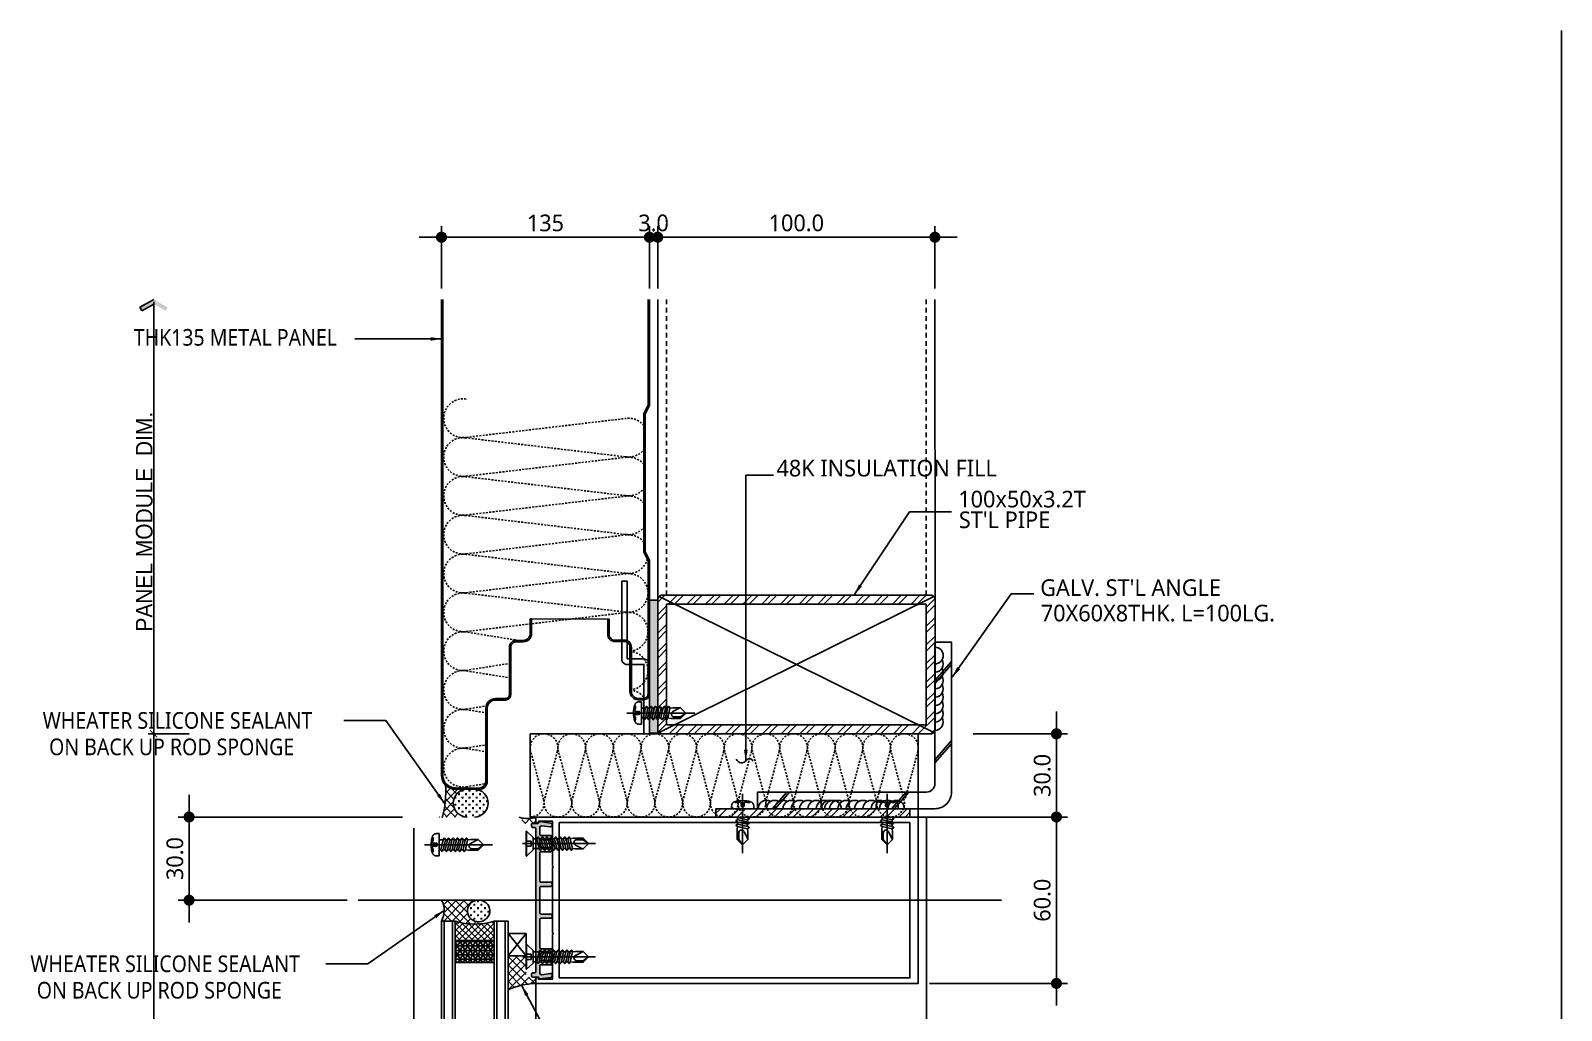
# Model space of a CAD drawing. Extents: x 93 to 3288, y 42 to 1146.
# Drawn here: x 1910 to 2462, y 793 to 1146 of the extents above; entities that cross this region are included whole.
import ezdxf

# ---------------------------------------------------------------- set-up
doc = ezdxf.new("R2010")
doc.units = 0
doc.header["$LTSCALE"] = 200
doc.header["$MEASUREMENT"] = 0
doc.header["$PDMODE"] = 3
doc.header["$PDSIZE"] = -1
for name, pattern in [('CEN', [62, 60, -1, 0, -1]), ('CEN-GAUN', [32.2, 30, -1, 0.2, -1]), ('CENTER2', [1.125, 0.75, -0.125, 0.125, -0.125]), ('DASHED', [0.3, 0.17, -0.13]), ('HID', [2.3, 1.5, -0.8]), ('HIDDEN', [0.375, 0.25, -0.125])]:
    doc.linetypes.add(name, pattern=pattern)
doc.layers.get('0').update_dxf_attribs({"linetype": 'CONTINUOUS'})
doc.layers.get('Defpoints').update_dxf_attribs({"color": 137, "linetype": 'CONTINUOUS'})
for name, color, linetype in [('1CEN', 1, 'CEN'), ('2', 2, 'CONTINUOUS'), ('2_GASKET', 210, 'CONTINUOUS'), ('3', 3, 'CONTINUOUS'), ('A-CEN', 1, 'CONTINUOUS'), ('A-HAT', 1, 'CONTINUOUS'), ('A-INTERIOR', 8, 'CONTINUOUS'), ('A-SEC', 2, 'CONTINUOUS'), ('A-STL', 7, 'CONTINUOUS'), ('A-WIN', 6, 'CONTINUOUS'), ('Backup', 1, 'CONTINUOUS'), ('CEN', 1, 'CEN-GAUN'), ('DIM', 7, 'CONTINUOUS'), ('ELE', 60, 'CONTINUOUS'), ('GASKET', 5, 'CONTINUOUS'), ('Glass', 4, 'CONTINUOUS'), ('HAT', 8, 'CONTINUOUS'), ('hatch', 252, 'CONTINUOUS'), ('PA', 6, 'CONTINUOUS'), ('PANEL-6', 6, 'CONTINUOUS'), ('PE-P', 4, 'CONTINUOUS'), ('SCREW', 1, 'CONTINUOUS'), ('SEALANT', 1, 'CONTINUOUS'), ('steel', 7, 'CONTINUOUS'), ('TEXT', 3, 'CONTINUOUS'), ('TXT', 3, 'CONTINUOUS'), ('WALL', 2, 'CONTINUOUS')]:
    doc.layers.add(name, color=color, linetype=linetype)
doc.layers.add('Ebene 1', color=7, linetype='CONTINUOUS', lineweight=0)
doc.styles.add('맑은고딕', font='malgun.ttf')
doc.styles.add('스타일1', font='malgun.ttf')
doc.styles.add('중앙알텍', font='malgun.ttf', dxfattribs={"width": 0.9})
doc.styles.add('창원경상대병원', font='malgun.ttf')
doc.dimstyles.new('DIM1', dxfattribs={"dimtxt": 3, "dimasz": 3, "dimexe": 2, "dimexo": 5, "dimgap": 1, "dimtad": 1, "dimdsep": 46, "dimlunit": 6, "dimtxsty": '창원경상대병원', "dimblk": 'ARCHTICK', "dimcen": -2, "dimclrd": 1, "dimclre": 1, "dimclrt": 3, "dimazin": 0, "dimtfac": 1, "dimtix": 1, "dimtofl": 0, "dimtmove": 2, "dimatfit": 3, "dimfxl": 1, "dimtolj": 1, "dimarcsym": 0})
doc.dimstyles.new('GAUN-4', dxfattribs={"dimscale": 4, "dimtxt": 1.5, "dimasz": 1, "dimexe": 1, "dimexo": 1, "dimgap": 0.5, "dimtad": 1, "dimdec": 1, "dimzin": 1, "dimdsep": 46, "dimlunit": 6, "dimtxsty": '맑은고딕', "dimblk": 'CJDOT', "dimcen": 0.09, "dimdle": 1, "dimclrd": 256, "dimclre": 256, "dimclrt": 3, "dimadec": 0, "dimazin": 0, "dimtfac": 1, "dimtdec": 1, "dimtix": 1, "dimtmove": 2, "dimatfit": 3, "dimfxl": 1, "dimtolj": 1, "dimtzin": 1, "dimarcsym": 0})
pattern_1 = [(225, (1833.3706, -367.0942), (1.4733233, -1.4733233), []), (315, (1833.3706, -367.0942), (1.4733233, 1.4733233), [])]

# ---------------------------------------------------------------- blocks, each defined once
blk = doc.blocks.new('CJDOT')
blk.add_line((-2, 0), (2, 0))
at = {"const_width": 0.5}
blk.add_lwpolyline([(-0.25, 0, 1), (0.25, 0, 1)], format="xyb", close=True, dxfattribs=at)
blk = doc.blocks.new('*D135')
at = {"layer": 'Defpoints', "color": 0, "transparency": 16777216}
for p in [(2133.04, 1071.5), (2058.04, 1049.07), (2133.04, 1049.07)]:
    blk.add_point(p, dxfattribs=at)
at = {"layer": 'DIM', "lineweight": -2, "transparency": 16777216}
for p, q in [((2058.04, 1053.07), (2058.04, 1075.5)), ((2062.04, 1071.5), (2129.04, 1071.5)), ((2133.04, 1053.07), (2133.04, 1075.5))]:
    blk.add_line(p, q, dxfattribs=at)
at = {"layer": 'DIM', "lineweight": -2, "transparency": 16777216, "xscale": 4, "yscale": 4, "zscale": 4, "rotation": 180}
blk.add_blockref('CJDOT', (2058.04, 1071.5), dxfattribs=at)
at = {"layer": 'DIM', "lineweight": -2, "transparency": 16777216, "xscale": 4, "yscale": 4, "zscale": 4}
blk.add_blockref('CJDOT', (2133.04, 1071.5), dxfattribs=at)
at = {"layer": 'DIM', "color": 3, "transparency": 16777216, "insert": (2095.54, 1076.62), "char_height": 6, "attachment_point": 5, "style": '맑은고딕'}
blk.add_mtext('\\A1;135', dxfattribs=at)
blk = doc.blocks.new('*D136')
at = {"layer": 'Defpoints', "color": 0, "transparency": 16777216}
for p in [(2236.04, 1071.5), (2136.04, 1049.07), (2236.04, 1049.07)]:
    blk.add_point(p, dxfattribs=at)
at = {"layer": 'DIM', "lineweight": -2, "transparency": 16777216}
for p, q in [((2136.04, 1053.07), (2136.04, 1075.5)), ((2140.04, 1071.5), (2232.04, 1071.5)), ((2236.04, 1053.07), (2236.04, 1075.5))]:
    blk.add_line(p, q, dxfattribs=at)
at = {"layer": 'DIM', "lineweight": -2, "transparency": 16777216, "xscale": 4, "yscale": 4, "zscale": 4, "rotation": 180}
blk.add_blockref('CJDOT', (2136.04, 1071.5), dxfattribs=at)
at = {"layer": 'DIM', "lineweight": -2, "transparency": 16777216, "xscale": 4, "yscale": 4, "zscale": 4}
blk.add_blockref('CJDOT', (2236.04, 1071.5), dxfattribs=at)
at = {"layer": 'DIM', "color": 3, "transparency": 16777216, "insert": (2186.04, 1076.62), "char_height": 6, "attachment_point": 5, "style": '맑은고딕'}
blk.add_mtext('\\A1;100.0', dxfattribs=at)
blk = doc.blocks.new('SCRP40-16')
at = {"color": 8, "linetype": 'HIDDEN'}
for p, q in [((-16, 0), (-14.07, 1.93)), ((-14.07, 1.43), (-16, 0)), ((-16, 0), (-14.07, -1.93)), ((-14.07, 1.93), (-14.07, 1.43)), ((-10.51, 1.93), (-14.07, 1.93)), ((-11.76, 1.43), (-14.07, 1.43)), ((-10.51, 1.93), (-9.43, 1.79)), ((-9.43, 1.79), (-10.23, -1.79)), ((-9.11, 2.34), (-9.43, 1.79)), ((-8.57, 1.79), (-9.37, -1.79)), ((-8.89, 2.34), (-8.57, 1.79)), ((-7.83, 1.79), (-8.63, -1.79)), ((-7.83, 1.79), (-8.57, 1.79)), ((-7.51, 2.34), (-7.83, 1.79)), ((-6.97, 1.79), (-7.77, -1.79)), ((-7.29, 2.34), (-6.97, 1.79)), ((-6.23, 1.79), (-7.03, -1.79)), ((-6.23, 1.79), (-6.97, 1.79)), ((-5.91, 2.34), (-6.23, 1.79)), ((-5.37, 1.79), (-6.17, -1.79)), ((-5.69, 2.34), (-5.37, 1.79)), ((-4.63, 1.79), (-5.43, -1.79)), ((-4.63, 1.79), (-5.37, 1.79)), ((-4.31, 2.34), (-4.63, 1.79)), ((-3.77, 1.79), (-4.57, -1.79)), ((-4.09, 2.34), (-3.77, 1.79)), ((-3.03, 1.79), (-3.83, -1.79)), ((-3.03, 1.79), (-3.77, 1.79)), ((-2.71, 2.34), (-3.03, 1.79)), ((-2.17, 1.79), (-2.97, -1.79)), ((-2.49, 2.34), (-2.17, 1.79)), ((-1.43, 1.79), (-2.23, -1.79)), ((-1.43, 1.79), (-2.17, 1.79)), ((-1.11, 2.34), (-1.43, 1.79)), ((-0.57, 1.79), (-1.37, -1.79)), ((-0.89, 2.34), (-0.57, 1.79)), ((0, 1.79), (-0.57, 1.79)), ((-14.07, -1.94), (-11.29, -0.5)), ((-11.25, -1.93), (-14.07, -1.93)), ((-10.23, -1.79), (-11.25, -1.93)), ((-9.91, -2.34), (-10.23, -1.79)), ((-9.69, -2.34), (-9.37, -1.79)), ((-8.63, -1.79), (-9.37, -1.79)), ((-8.31, -2.34), (-8.63, -1.79)), ((-8.09, -2.34), (-7.77, -1.79)), ((-7.03, -1.79), (-7.77, -1.79)), ((-6.71, -2.34), (-7.03, -1.79)), ((-6.49, -2.34), (-6.17, -1.79)), ((-5.43, -1.79), (-6.17, -1.79)), ((-5.11, -2.34), (-5.43, -1.79)), ((-4.89, -2.34), (-4.57, -1.79)), ((-3.83, -1.79), (-4.57, -1.79)), ((-3.51, -2.34), (-3.83, -1.79)), ((-3.29, -2.34), (-2.97, -1.79)), ((-2.23, -1.79), (-2.97, -1.79)), ((-1.91, -2.34), (-2.23, -1.79)), ((-1.69, -2.34), (-1.37, -1.79)), ((0, -1.79), (-1.37, -1.79))]:
    blk.add_line(p, q, dxfattribs=at)
blk.add_lwpolyline([(0, 1.75), (0, 4), (1.07, 4, -0.338208), (2.51, 2.89, -0.133928), (2.51, -2.89, -0.338208), (1.07, -4), (0, -4), (0, -2.25), (0, 2.25)], format="xyb", dxfattribs=at)
blk.add_lwpolyline([(2.51, 2.89), (2.29, 2.63), (2.19, 2.34), (2.18, 2.03), (2.23, 1.72), (2.31, 1.42), (2.4, 1.15), (2.46, 0.92), (2.47, 0.74), (2.4, 0.62), (2.27, 0.57), (2.09, 0.55), (1.87, 0.55), (1.63, 0.57), (1.39, 0.58), (1.17, 0.57), (0.97, 0.53), (0.81, 0.44), (0.7, 0.31), (0.63, 0.16), (0.61, 0), (0.63, -0.16), (0.7, -0.31), (0.81, -0.44), (0.97, -0.53), (1.17, -0.57), (1.39, -0.58), (1.63, -0.57), (1.87, -0.55), (2.09, -0.55), (2.27, -0.57), (2.4, -0.62), (2.47, -0.74), (2.46, -0.92), (2.4, -1.15), (2.31, -1.42), (2.23, -1.72), (2.18, -2.03), (2.19, -2.34), (2.29, -2.63), (2.51, -2.89)], dxfattribs=at)
for centre, radius, start, end in [((-11.76, 0.41), 1.02, 297.365, 90), ((-9, 2.27), 0.13, 30, 150), ((-7.4, 2.27), 0.13, 30, 150), ((-5.8, 2.27), 0.13, 30, 150), ((-4.2, 2.27), 0.13, 30, 150), ((-2.6, 2.27), 0.13, 30, 150), ((-1, 2.27), 0.13, 30, 150), ((-9.8, -2.27), 0.13, 210, 330), ((-8.2, -2.27), 0.13, 210, 330), ((-6.6, -2.27), 0.13, 210, 330), ((-5, -2.27), 0.13, 210, 330), ((-3.4, -2.27), 0.13, 210, 330), ((-1.8, -2.27), 0.13, 210, 330)]:
    blk.add_arc(centre, radius, start, end, dxfattribs=at)
at = {"layer": '1CEN'}
blk.add_line((5.34, 0), (-19.15, 0), dxfattribs=at)
blk = doc.blocks.new('*D137')
at = {"layer": 'Defpoints', "color": 0, "transparency": 16777216}
for p in [(2133.04, 1071.5), (2133.04, 1049.07), (2136.04, 1049.07)]:
    blk.add_point(p, dxfattribs=at)
at = {"layer": 'DIM', "lineweight": -2, "transparency": 16777216}
for p, q in [((2129.04, 1071.5), (2125.04, 1071.5)), ((2133.04, 1053.07), (2133.04, 1075.5)), ((2136.04, 1071.5), (2133.04, 1071.5)), ((2136.04, 1053.07), (2136.04, 1075.5)), ((2140.04, 1071.5), (2144.04, 1071.5))]:
    blk.add_line(p, q, dxfattribs=at)
at = {"layer": 'DIM', "lineweight": -2, "transparency": 16777216, "xscale": 4, "yscale": 4, "zscale": 4}
blk.add_blockref('CJDOT', (2133.04, 1071.5), dxfattribs=at)
at = {"layer": 'DIM', "lineweight": -2, "transparency": 16777216, "xscale": 4, "yscale": 4, "zscale": 4, "rotation": 180}
blk.add_blockref('CJDOT', (2136.04, 1071.5), dxfattribs=at)
at = {"layer": 'DIM', "color": 3, "transparency": 16777216, "insert": (2134.54, 1076.6), "char_height": 6, "attachment_point": 5, "style": '맑은고딕'}
blk.add_mtext('\\A1;3.0', dxfattribs=at)
blk = doc.blocks.new('W30')
at = {"layer": 'A-HAT', "color": 8}
for centre, end in [((3, 0), 180), ((6, 0), 120), ((9, 0), 120), ((12, 0), 120), ((15, 0), 120), ((18, 0), 120), ((21, 0), 120), ((24, 0), 120), ((27, 0), 120)]:
    blk.add_arc(centre, 3, 0, end, dxfattribs=at)
blk = doc.blocks.new('sc-20')
at = {"color": 8, "linetype": 'DASHED'}
blk.add_lwpolyline([(6101.77, 3279.92), (6102, 3279.66), (6102.1, 3279.37), (6102.11, 3279.06), (6102.06, 3278.75), (6101.97, 3278.45), (6101.89, 3278.17), (6101.82, 3277.94), (6101.82, 3277.77), (6101.88, 3277.65), (6102.02, 3277.59), (6102.2, 3277.57), (6102.42, 3277.58), (6102.65, 3277.59), (6102.89, 3277.61), (6103.12, 3277.6), (6103.32, 3277.55), (6103.48, 3277.46), (6103.59, 3277.34), (6103.66, 3277.19), (6103.68, 3277.03), (6103.66, 3276.87), (6103.59, 3276.72), (6103.48, 3276.59), (6103.32, 3276.5), (6103.12, 3276.46), (6102.89, 3276.45), (6102.65, 3276.46), (6102.42, 3276.48), (6102.2, 3276.48), (6102.02, 3276.46), (6101.88, 3276.4), (6101.82, 3276.29), (6101.82, 3276.11), (6101.89, 3275.88), (6101.97, 3275.61), (6102.06, 3275.31), (6102.11, 3275), (6102.1, 3274.69), (6102, 3274.39), (6101.77, 3274.13)], dxfattribs=at)
at = {"color": 8, "ltscale": 0.5}
blk.add_arc((6103.79, 3280.28), 0.5, 0, 90, dxfattribs=at)
at = {"layer": 'CEN', "color": 8}
blk.add_line((6098.95, 3277.03), (6120.29, 3277.03), dxfattribs=at)
at = {"layer": 'SCREW', "color": 8}
for p, q in [((6107.29, 3279.21), (6107.51, 3278.82)), ((6107.29, 3276.01), (6107.46, 3275.24)), ((6107.29, 3275.24), (6107.46, 3275.24)), ((6107.77, 3274.69), (6107.46, 3275.24)), ((6107.51, 3278.82), (6108.26, 3278.82)), ((6107.51, 3278.82), (6108.31, 3275.24)), ((6108, 3274.69), (6108.31, 3275.24)), ((6108.57, 3279.36), (6108.26, 3278.82)), ((6108.26, 3278.82), (6109.06, 3275.24)), ((6108.31, 3275.24), (6109.06, 3275.24)), ((6108.8, 3279.36), (6109.11, 3278.82)), ((6109.37, 3274.69), (6109.06, 3275.24)), ((6109.11, 3278.82), (6109.86, 3278.82)), ((6109.11, 3278.82), (6109.91, 3275.24)), ((6109.6, 3274.69), (6109.91, 3275.24)), ((6110.17, 3279.36), (6109.86, 3278.82)), ((6109.86, 3278.82), (6110.66, 3275.24)), ((6109.91, 3275.24), (6110.66, 3275.24)), ((6110.4, 3279.36), (6110.71, 3278.82)), ((6110.97, 3274.69), (6110.66, 3275.24)), ((6111.8, 3278.95), (6110.71, 3278.82)), ((6110.71, 3278.82), (6111.51, 3275.24)), ((6111.2, 3274.69), (6111.51, 3275.24)), ((6111.51, 3275.24), (6112.53, 3275.1)), ((6111.8, 3278.95), (6115.36, 3278.95)), ((6112.53, 3275.1), (6115.36, 3275.1)), ((6115.36, 3275.09), (6112.58, 3276.53)), ((6113.04, 3278.45), (6115.36, 3278.45)), ((6117.29, 3277.03), (6115.36, 3278.95)), ((6115.36, 3278.95), (6115.36, 3278.45)), ((6115.36, 3278.45), (6117.29, 3277.03)), ((6117.29, 3277.03), (6115.36, 3275.1))]:
    blk.add_line(p, q, dxfattribs=at)
at = {"layer": 'SCREW', "color": 8, "elevation": 0}
blk.add_lwpolyline([(6104.29, 3278.78), (6104.29, 3281.03), (6103.22, 3281.03, 0.338208), (6101.77, 3279.92, 0.133928), (6101.77, 3274.13, 0.338208), (6103.22, 3273.03), (6104.29, 3273.03), (6104.29, 3274.78), (6104.29, 3279.28)], format="xyb", dxfattribs=at)
at = {"layer": 'SCREW', "color": 8}
for centre, radius, start, end in [((6107.89, 3274.76), 0.13, 210, 330), ((6108.69, 3279.3), 0.13, 30, 150), ((6109.49, 3274.76), 0.13, 210, 330), ((6110.29, 3279.3), 0.13, 30, 150), ((6111.09, 3274.76), 0.13, 210, 330), ((6113.04, 3277.44), 1.02, 90, 242.635)]:
    blk.add_arc(centre, radius, start, end, dxfattribs=at)
blk = doc.blocks.new('_ArchTick')
at = {"color": 0, "linetype": 'ByBlock', "const_width": 0.15}
blk.add_lwpolyline([(-0.5, -0.5), (0.5, 0.5)], dxfattribs=at)
blk = doc.blocks.new('*D138')
at = {"layer": 'Defpoints', "color": 0, "transparency": 16777216}
for p in [(2048.04, 862.43), (1967.01, 832.43), (2028.04, 832.43)]:
    blk.add_point(p, dxfattribs=at)
at = {"layer": 'DIM', "lineweight": -2, "transparency": 16777216}
for p, q in [((2044.04, 862.43), (1963.01, 862.43)), ((1967.01, 858.43), (1967.01, 836.43)), ((2024.04, 832.43), (1963.01, 832.43))]:
    blk.add_line(p, q, dxfattribs=at)
at = {"layer": 'DIM', "lineweight": -2, "transparency": 16777216, "xscale": 4, "yscale": 4, "zscale": 4}
for p, rotation in [((1967.01, 862.43), 90), ((1967.01, 832.43), 270)]:
    blk.add_blockref('CJDOT', p, dxfattribs=dict(at, rotation=rotation))
at = {"layer": 'DIM', "color": 3, "transparency": 16777216, "insert": (1961.91, 847.43), "char_height": 6, "attachment_point": 5, "rotation": 90, "style": '맑은고딕'}
blk.add_mtext('\\A1;30.0', dxfattribs=at)
blk = doc.blocks.new('*D154')
at = {"layer": 'Defpoints', "color": 0, "transparency": 16777216}
for p in [(2230.04, 862.43), (2279.86, 862.43), (2230.04, 802.43)]:
    blk.add_point(p, dxfattribs=at)
at = {"layer": 'DIM', "lineweight": -2, "transparency": 16777216}
for p, q in [((2234.04, 862.43), (2283.86, 862.43)), ((2279.86, 806.43), (2279.86, 858.43)), ((2234.04, 802.43), (2283.86, 802.43))]:
    blk.add_line(p, q, dxfattribs=at)
at = {"layer": 'DIM', "lineweight": -2, "transparency": 16777216, "xscale": 4, "yscale": 4, "zscale": 4}
for p, rotation in [((2279.86, 862.43), 90), ((2279.86, 802.43), 270)]:
    blk.add_blockref('CJDOT', p, dxfattribs=dict(at, rotation=rotation))
at = {"layer": 'DIM', "color": 3, "transparency": 16777216, "insert": (2274.76, 832.43), "char_height": 6, "attachment_point": 5, "rotation": 90, "style": '맑은고딕'}
blk.add_mtext('\\A1;60.0', dxfattribs=at)
blk = doc.blocks.new('*D155')
at = {"layer": 'Defpoints', "color": 0, "transparency": 16777216}
for p in [(2245.85, 892.43), (2230.04, 862.43), (2279.86, 862.43)]:
    blk.add_point(p, dxfattribs=at)
at = {"layer": 'DIM', "lineweight": -2, "transparency": 16777216}
for p, q in [((2249.85, 892.43), (2283.86, 892.43)), ((2279.86, 888.43), (2279.86, 866.43)), ((2234.04, 862.43), (2283.86, 862.43))]:
    blk.add_line(p, q, dxfattribs=at)
at = {"layer": 'DIM', "lineweight": -2, "transparency": 16777216, "xscale": 4, "yscale": 4, "zscale": 4}
for p, rotation in [((2279.86, 892.43), 90), ((2279.86, 862.43), 270)]:
    blk.add_blockref('CJDOT', p, dxfattribs=dict(at, rotation=rotation))
at = {"layer": 'DIM', "color": 3, "transparency": 16777216, "insert": (2274.76, 877.43), "char_height": 6, "attachment_point": 5, "rotation": 90, "style": '맑은고딕'}
blk.add_mtext('\\A1;30.0', dxfattribs=at)
blk = doc.blocks.new('*U92')
at = {"layer": 'Glass', "linetype": 'HID', "ltscale": 10}
h = blk.add_hatch(dxfattribs=at)
h.set_pattern_fill('NET3', color=8, scale=0.5, angle=90)
h.set_pattern_definition([(90, (-84.18, 8.0413), (-1.5875, -5e-13), []), (150, (-84.18, 8.0413), (-0.79375, -1.374815), []), (210, (-84.18, 8.0413), (0.79375, -1.374815), [])])
h.paths.add_polyline_path([(-6, 19), (-14, 19), (-14, 5), (-6, 5)])
at = {"layer": 'SEALANT', "ltscale": 0.01}
h = blk.add_hatch(dxfattribs=at)
h.set_pattern_fill('ANSI37', color=256, scale=0.5, angle=90)
h.set_pattern_definition([(135, (-84.18, 8.0413), (-1.122532, -1.122532), []), (225, (-84.18, 8.0413), (1.122532, -1.122532), [])])
h.paths.add_polyline_path([(1, 19), (-6, 19), (-6, 5), (1, 5, -0.15973)])
at = {"layer": 'Glass', "color": 8, "linetype": 'HID', "ltscale": 10}
for p, q in [((1, 23), (-128, 23)), ((1, 20), (-128, 20)), ((1, 4), (-128, 4)), ((1, 1), (-128, 1))]:
    blk.add_line(p, q, dxfattribs=at)
at = {"layer": 'Glass'}
for points in [[(-128, 19), (1, 19), (1, 24), (-128, 24)], [(-128, 0), (1, 0), (1, 5), (-128, 5)]]:
    blk.add_lwpolyline(points, dxfattribs=at)
at = {"layer": 'Glass', "color": 8, "linetype": 'HID', "ltscale": 10}
blk.add_lwpolyline([(-14, 19), (-14, 5), (-6, 5), (-6, 19)], close=True, dxfattribs=at)
at = {"layer": 'SEALANT', "ltscale": 0.01}
blk.add_arc((22.35, 12), 22.47, 161.8496, 198.1504, dxfattribs=at)
blk = doc.blocks.new('A$C592F12D3')
at = {"color": 8}
for p, q in [((0, 25.11), (9, 25.11)), ((0, 24.89), (0, 25.11)), ((9, 24.89), (9, 25.11))]:
    blk.add_line(p, q, dxfattribs=at)
at = {"color": 8, "linetype": 'Continuous'}
for p, q in [((0, 24.89), (9, 24.89)), ((0, 24.89), (2.25, 22.56)), ((2.25, 22.56), (6.75, 22.56)), ((2.71, 22.56), (2.71, 21.19)), ((6.29, 22.56), (6.29, 20.39)), ((9, 24.89), (6.75, 22.56)), ((2.16, 20.88), (2.71, 21.19)), ((2.16, 20.65), (2.71, 20.34)), ((2.16, 19.28), (2.71, 19.59)), ((2.16, 19.05), (2.71, 18.74)), ((2.16, 17.68), (2.71, 17.99)), ((2.16, 17.45), (2.71, 17.14)), ((2.71, 21.19), (6.29, 20.39)), ((2.71, 20.34), (6.29, 19.54)), ((2.71, 20.34), (2.71, 19.59)), ((2.71, 19.59), (6.29, 18.79)), ((2.71, 18.74), (6.29, 17.94)), ((2.71, 18.74), (2.71, 17.99)), ((2.71, 17.99), (6.29, 17.19)), ((2.71, 17.14), (6.29, 16.34)), ((2.71, 17.14), (2.71, 16.39)), ((6.84, 20.08), (6.29, 20.39)), ((6.84, 19.85), (6.29, 19.54)), ((6.29, 19.54), (6.29, 18.79)), ((6.84, 18.48), (6.29, 18.79)), ((6.84, 18.25), (6.29, 17.94)), ((6.29, 17.94), (6.29, 17.19)), ((6.84, 16.88), (6.29, 17.19)), ((6.84, 16.65), (6.29, 16.34)), ((2.16, 16.08), (2.71, 16.39)), ((2.16, 15.85), (2.71, 15.54)), ((2.16, 14.48), (2.71, 14.79)), ((2.16, 14.25), (2.71, 13.94)), ((2.16, 12.88), (2.71, 13.19)), ((2.16, 12.65), (2.71, 12.34)), ((2.16, 11.28), (2.71, 11.59)), ((2.16, 11.05), (2.71, 10.74)), ((2.71, 16.39), (6.29, 15.59)), ((2.71, 15.54), (6.29, 14.74)), ((2.71, 15.54), (2.71, 14.79)), ((2.71, 14.79), (6.29, 13.99)), ((2.71, 13.94), (6.29, 13.14)), ((2.71, 13.94), (2.71, 13.19)), ((2.71, 13.19), (6.29, 12.39)), ((2.71, 12.34), (6.29, 11.54)), ((2.71, 12.34), (2.71, 11.59)), ((2.71, 11.59), (6.29, 10.79)), ((6.29, 16.34), (6.29, 15.59)), ((6.84, 15.28), (6.29, 15.59)), ((6.84, 15.05), (6.29, 14.74)), ((6.29, 14.74), (6.29, 13.99)), ((6.84, 13.68), (6.29, 13.99)), ((6.84, 13.45), (6.29, 13.14)), ((6.29, 13.14), (6.29, 12.39)), ((6.84, 12.08), (6.29, 12.39)), ((6.84, 11.85), (6.29, 11.54)), ((6.29, 11.54), (6.29, 10.79)), ((2.16, 9.68), (2.71, 9.99)), ((2.16, 9.45), (2.71, 9.14)), ((2.57, 8.05), (2.71, 9.14)), ((2.57, 8.05), (2.57, 4.49)), ((2.71, 10.74), (6.29, 9.94)), ((2.71, 10.74), (2.71, 9.99)), ((2.71, 9.99), (6.29, 9.19)), ((2.71, 9.14), (6.29, 8.34)), ((3.07, 6.81), (3.07, 4.49)), ((6.44, 4.5), (5, 7.27)), ((6.84, 10.48), (6.29, 10.79)), ((6.84, 10.25), (6.29, 9.94)), ((6.29, 9.94), (6.29, 9.19)), ((6.84, 8.88), (6.29, 9.19)), ((6.84, 8.65), (6.29, 8.34)), ((6.29, 8.34), (6.43, 7.32)), ((6.43, 7.32), (6.43, 4.49)), ((4.5, 2.56), (2.57, 4.49)), ((2.57, 4.49), (3.07, 4.49)), ((3.07, 4.49), (4.5, 2.56)), ((4.5, 2.56), (6.43, 4.49))]:
    blk.add_line(p, q, dxfattribs=at)
at = {"color": 8, "linetype": 'DASHED'}
for p, q in [((3.56, 23.24), (3.56, 25.11)), ((3.56, 23.24), (5.44, 23.24)), ((5.44, 23.24), (5.44, 25.11))]:
    blk.add_line(p, q, dxfattribs=at)
at = {"color": 8, "linetype": 'Continuous'}
for centre, radius, start, end in [((2.23, 20.76), 0.13, 120, 240), ((2.23, 19.16), 0.13, 120, 240), ((2.23, 17.56), 0.13, 120, 240), ((6.77, 19.96), 0.13, 300, 60), ((6.77, 18.36), 0.13, 300, 60), ((6.77, 16.76), 0.13, 300, 60), ((2.23, 15.96), 0.13, 120, 240), ((2.23, 14.36), 0.13, 120, 240), ((2.23, 12.76), 0.13, 120, 240), ((2.23, 11.16), 0.13, 120, 240), ((6.77, 15.16), 0.13, 300, 60), ((6.77, 13.56), 0.13, 300, 60), ((6.77, 11.96), 0.13, 300, 60), ((2.23, 9.56), 0.13, 120, 240), ((4.09, 6.81), 1.02, 27.365, 180), ((6.77, 10.36), 0.13, 300, 60), ((6.77, 8.76), 0.13, 300, 60)]:
    blk.add_arc(centre, radius, start, end, dxfattribs=at)
at = {"layer": 'A-CEN', "color": 8}
blk.add_line((4.5, 26.43), (4.5, 0), dxfattribs=at)
blk = doc.blocks.new('sscrewc20')
at = {"color": 8}
blk.add_blockref('A$C592F12D3', (-4.5, -22.56), dxfattribs=at)

msp = doc.modelspace()

# ---------------------------------------------------------------- hatches: boundary and pattern name
at = {"layer": 'A-HAT'}
h = msp.add_hatch(dxfattribs=at)
h.set_pattern_fill('ANSI37', color=256, scale=0.65625, angle=-540, style=0)
h.set_pattern_definition([(225, (1843.3706, -397.0942), (1.4733233, -1.4733233), []), (315, (1843.3706, -397.0942), (1.4733233, 1.4733233), [])])
edge = h.paths.add_edge_path()
edge.add_arc((2020.92, 871.8), 38.65, 345.9656, 361.6824)
edge.add_arc((2061.74, 877.43), 5, 243.9743, 270.0068)
edge.add_line((2061.74, 872.43), (2067.25, 872.43))
edge.add_arc((2067.29, 867.43), 5, 90.3823, 270)
edge.add_line((2067.29, 862.43), (2058.41, 862.43))
edge = h.paths.add_edge_path()
edge.add_line((2057.74, 862.43), (2057.11, 862.43))
edge.add_arc((2019.61, 871.8), 38.65, 345.5176, 345.9656, ccw=False)
edge.add_arc((2057.74, 861.43), 1, 90, 135, ccw=False)
h = msp.add_hatch(dxfattribs=at)
h.set_pattern_fill('ANSI37', color=256, scale=0.65625, angle=-540, style=0)
h.set_pattern_definition(pattern_1)
h.paths.add_polyline_path([(2092.59, 860.13), (2092.59, 860.33), (2092.54, 860.33, -0.414214), (2092.04, 860.83), (2092.04, 862.13, -0.223714), (2092.15, 862.36, -0.156361), (2086.64, 862.23, -0.236223), (2087.04, 861.43), (2087.04, 860.13)])
h = msp.add_hatch(dxfattribs=at)
h.set_pattern_fill('ANSI37', color=256, scale=0.65625, angle=-540, style=0)
h.set_pattern_definition(pattern_1)
edge = h.paths.add_edge_path()
edge.add_line((2071.42, 832.43), (2060.14, 832.43))
edge.add_line((2060.14, 832.43), (2058.13, 832.43))
edge.add_arc((2051.06, 828.76), 7.97, -28.7348, 27.4422, ccw=False)
edge.add_line((2058.04, 824.93), (2059.04, 824.93))
edge.add_line((2059.04, 824.93), (2063.04, 824.93))
edge.add_line((2063.04, 824.93), (2064.04, 823.93))
edge.add_line((2064.04, 823.93), (2071.42, 823.93))
edge.add_line((2071.42, 823.93), (2071.42, 824.37))
edge.add_arc((2071.42, 828.4), 4.03, 90, 270, ccw=False)
h = msp.add_hatch(dxfattribs=at)
h.set_pattern_fill('ANSI37', color=256, scale=0.65625, angle=-540, style=0)
h.set_pattern_definition([(225, (-353296.6296, -191116.394), (1.47332327, -1.47332327), []), (315, (-353296.6296, -191116.394), (1.47332327, 1.47332327), [])])
edge = h.paths.add_edge_path()
edge.add_line((2088.84, 804.73), (2089.94, 804.73))
edge.add_line((2089.94, 804.73), (2092.04, 804.73))
edge.add_line((2092.04, 804.73), (2092.04, 804.03))
edge.add_line((2092.04, 804.03), (2092.04, 802.73))
edge.add_arc((2092.34, 802.73), 0.3, 180, 225)
edge.add_arc((2093.96, 772.3), 30.27, 93.4696, 113.1867)
edge.add_line((2082.04, 800.13), (2082.04, 812.43))
edge.add_line((2082.04, 812.43), (2088.54, 812.43))
edge.add_line((2088.54, 812.43), (2088.54, 812.33))
edge.add_arc((2088.54, 812.03), 0.3, -90, 90, ccw=False)
edge.add_line((2088.54, 811.73), (2088.54, 805.03))
edge.add_arc((2088.84, 805.03), 0.3, 180, 270)
at = {"layer": 'Backup'}
h = msp.add_hatch(dxfattribs=at)
h.set_pattern_fill('CROSS', color=1, scale=0.2, angle=90)
h.set_pattern_definition([(90, (1843.3706, -397.0942), (-1.27, 1.27), [0.635, -1.905]), (180, (1843.6881, -396.7767), (-1.27, -1.27), [0.635, -1.905])])
edge = h.paths.add_edge_path()
edge.add_arc((2069.9, 867.43), 5.01, -86.5069, 86.5069, ccw=False)
edge.add_line((2070.2, 862.43), (2067.29, 862.43))
edge.add_arc((2067.29, 867.43), 5, 90, 270, ccw=False)
edge.add_line((2067.29, 872.43), (2070.2, 872.43))
h = msp.add_hatch(dxfattribs=at)
h.set_pattern_fill('CROSS', color=1, scale=0.2, angle=90)
h.set_pattern_definition([(90, (-352997.9474, -190724.8703), (-1.27, 1.27), [0.635, -1.905]), (180, (-352997.6299, -190724.5528), (-1.27, -1.27), [0.635, -1.905])])
edge = h.paths.add_edge_path()
edge.add_ellipse((2071.44, 828.57), major_axis=(-4.05, -0.17), ratio=0.963413, start_angle=0, end_angle=360, ccw=False)
at = {"layer": 'DIM'}
msp.add_hatch(color=256, dxfattribs=at).paths.add_polyline_path([(1954.25, 1047.42), (1949.98, 1044.92), (1949.25, 1046.16), (1954.25, 1049.07), (1959.26, 1046.22), (1958.55, 1044.97)])
at = {"layer": 'HAT'}
h = msp.add_hatch(dxfattribs=at)
h.set_pattern_fill('ANSI32', color=8, scale=0.5)
h.set_pattern_definition([(45, (1860.373, -667.094), (-3.367596, 3.367596), []), (45, (1862.6183, -667.094), (-3.367596, 3.367596), [])])
h.paths.add_polyline_path([(2136.07, 894.03, 0.414214), (2137.67, 892.43), (2234.47, 892.43, 0.414214), (2236.07, 894.03), (2236.07, 940.83, 0.414214), (2234.47, 942.43), (2137.67, 942.43, 0.414214), (2136.07, 940.83)])
h.paths.add_polyline_path([(2232.87, 895.63), (2232.87, 939.23), (2139.27, 939.23), (2139.27, 895.63)], flags=16)
h = msp.add_hatch(dxfattribs=at)
h.set_pattern_fill('ANSI32', color=8, scale=0.5, style=0)
h.set_pattern_definition([(45, (-7981.7533, -1994.2607), (-3.367596, 3.367596), []), (45, (-7979.5083, -1994.2607), (-3.367596, 3.367596), [])])
h.paths.add_polyline_path([(2157.04, 865.43), (2157.04, 862.43), (2227.04, 862.43), (2227.04, 865.43)])
h = msp.add_hatch(color=252, dxfattribs=at)
h.dxf.hatch_style = 1
h.paths.add_polyline_path([(2097.44, 827.43), (2094.04, 827.43, -0.414214), (2093.54, 827.93), (2093.54, 836.93, -0.414214), (2094.04, 837.43), (2097.44, 837.43, 0.414214), (2097.94, 837.93), (2097.94, 838.42, 0.418945), (2097.44, 838.93), (2094.04, 838.93, -0.414214), (2093.54, 839.43), (2093.54, 849.43, -0.414214), (2094.04, 849.93), (2097.44, 849.93, 0.414214), (2097.94, 850.43), (2097.94, 850.93, 0.417006), (2097.44, 851.43), (2094.04, 851.43, -0.414214), (2093.54, 851.93), (2093.54, 853.73, -0.414214), (2094.04, 854.23), (2097.44, 854.23, 0.414214), (2097.94, 854.73), (2097.94, 855.22, 0.418945), (2097.44, 855.73), (2094.04, 855.73, -0.414214), (2093.54, 856.23), (2093.54, 858.79, -0.45272), (2094.11, 859.29), (2097.38, 858.86, 0.45272), (2097.94, 859.36), (2097.94, 859.74, 0.396109), (2097.5, 860.27), (2093.48, 860.78, 0.480095), (2093.14, 860.46, -0.440051), (2092.84, 860.13), (2090.84, 860.13, 0.414214), (2090.54, 859.83), (2090.54, 859.13, 0.414214), (2091.04, 858.63), (2091.74, 858.63, -0.414214), (2092.04, 858.33), (2092.04, 806.53, -0.414214), (2091.74, 806.23), (2091.04, 806.23, 0.414214), (2090.54, 805.73), (2090.44, 805.23, -0.086793), (2090.55, 805.1, 0.479811), (2090.84, 804.73), (2092.84, 804.73, -0.414214), (2093.14, 804.43), (2093.14, 804.38, 0.452482), (2093.48, 804.08), (2097.5, 804.59, 0.377837), (2097.94, 805.08), (2097.94, 805.5, 0.454724), (2097.38, 806), (2094.11, 805.57, -0.45272), (2093.54, 806.07), (2093.54, 808.63, -0.414214), (2094.04, 809.13), (2097.44, 809.13, 0.414214), (2097.94, 809.63), (2097.94, 810.13, 0.417006), (2097.44, 810.63), (2094.04, 810.63, -0.414214), (2093.54, 811.13), (2093.54, 812.93, -0.414214), (2094.04, 813.43), (2097.44, 813.43, 0.414214), (2097.94, 813.93), (2097.94, 814.42, 0.418945), (2097.44, 814.93), (2094.04, 814.93, -0.414214), (2093.54, 815.43), (2093.54, 825.43, -0.414214), (2094.04, 825.93), (2097.44, 825.93, 0.414214), (2097.94, 826.43), (2097.94, 826.93, 0.415869)])
at = {"layer": 'hatch', "linetype": 'Continuous'}
msp.add_hatch(color=253, dxfattribs=at).paths.add_polyline_path([(2136.07, 940.58), (2133.04, 940.58), (2133.04, 892.63), (2136.07, 892.63)])

# ---------------------------------------------------------------- linework, layer by layer
at = {"color": 3}
for p, q in [((1954.25, 1048.25), (1954.25, 892.43)), ((1967.01, 892.43), (1952.25, 892.43)), ((1954.25, 696.75), (1954.25, 892.43))]:
    msp.add_line(p, q, dxfattribs=at)
at = {"elevation": 0}
msp.add_lwpolyline([(2164.4, 883.26, 0.597174), (2168, 882.89, -0.579068), (2170.39, 882.61)], format="xyb", dxfattribs=at)
msp.add_lwpolyline([(2157.04, 862.43), (2227.04, 862.43), (2227.04, 865.43), (2157.04, 865.43)], close=True)
at = {"layer": '2', "color": 3}
msp.add_lwpolyline([(2092.04, 862.43), (2230.04, 862.43), (2230.04, 802.43), (2092.04, 802.43), (2092.04, 804.03, -0.414214), (2092.54, 804.53), (2092.74, 804.53, -0.414214), (2093.04, 804.23), (2093.04, 803.93), (2098.04, 803.93), (2098.04, 820.13, 1), (2098.04, 820.73), (2098.04, 844.13, 1), (2098.04, 844.73), (2098.04, 860.93), (2093.04, 860.93), (2093.04, 860.63, -0.414214), (2092.74, 860.33), (2092.54, 860.33, -0.414214), (2092.04, 860.83)], format="xyb", close=True, dxfattribs=at)
msp.add_lwpolyline([(2227.04, 860.43), (2227.04, 804.43), (2100.54, 804.43), (2100.54, 860.43)], close=True, dxfattribs=at)
at = {"layer": '2_GASKET'}
msp.add_lwpolyline([(2082.04, 820.43), (2088.54, 820.43), (2088.54, 812.43), (2082.04, 812.43)], close=True, dxfattribs=at)
at = {"layer": '3'}
msp.add_line((2462, 1146), (2462, 42), dxfattribs=at)
at = {"layer": 'A-CEN', "color": 1, "linetype": 'CENTER2', "ltscale": 10}
for p, q in [((2235.61, 892.91), (2136.54, 941.96)), ((2235.6, 941.96), (2136.54, 892.9))]:
    msp.add_line(p, q, dxfattribs=at)
at = {"layer": 'A-SEC'}
for centre, radius, start, end in [((2020.92, 871.8), 38.65, 345.5176, 3.1036), ((2067.29, 867.43), 5, 90, 270), ((2069.91, 867.43), 5, 270, 90)]:
    msp.add_arc(centre, radius, start, end, dxfattribs=at)
at = {"layer": 'A-STL', "linetype": 'ByBlock'}
msp.add_lwpolyline([(2172.04, 865.43), (2172.04, 871.43), (2233.04, 871.43, 0.414214), (2236.04, 874.43), (2236.04, 925.43), (2242.04, 925.43), (2242.04, 871.43, -0.414214), (2236.04, 865.43)], format="xyb", close=True, dxfattribs=at)
at = {"layer": 'Backup', "color": 2}
for p, q in [((2082.04, 812.43), (2088.54, 820.43)), ((2088.54, 812.43), (2082.04, 820.43))]:
    msp.add_line(p, q, dxfattribs=at)
msp.add_lwpolyline([(2082.04, 820.43), (2088.54, 820.43), (2088.54, 812.43), (2082.04, 812.43)], close=True, dxfattribs=at)
at = {"layer": 'Backup', "color": 2, "extrusion": (0, 0, -1)}
msp.add_ellipse((2071.44, 828.57), major_axis=(-4.05, -0.17), ratio=0.963413, dxfattribs=at)
at = {"layer": 'CEN', "color": 6, "ltscale": 2}
for p, q in [((2242.04, 918.56, 0), (2236.04, 911.66, 0)), ((2242.04, 917.43, 0), (2236.04, 910.52, 0)), ((2242.04, 889.98, 0), (2236.04, 883.07, 0)), ((2242.04, 888.84, 0), (2236.04, 881.94, 0)), ((2182.6, 871.43, 0), (2177.38, 865.43, 0)), ((2183.58, 871.43, 0), (2178.37, 865.43, 0)), ((2225.61, 871.43, 0), (2220.39, 865.43, 0)), ((2226.59, 871.43, 0), (2221.38, 865.43, 0))]:
    msp.add_line(p, q, dxfattribs=at)
at = {"layer": 'CEN', "color": 1, "linetype": 'CENTER2', "ltscale": 20}
msp.add_line((2028.04, 832.43), (2260.04, 832.43), dxfattribs=at)
at = {"layer": 'DIM', "color": 20}
for p, q in [((1949.25, 1046.16), (1954.25, 1049.07)), ((1954.25, 1049.07), (1949.29, 1046.22)), ((1949.29, 1046.22), (1949.98, 1044.92)), ((1954.25, 1047.42), (1949.98, 1044.92)), ((1949.98, 1044.92), (1954.25, 1047.42))]:
    msp.add_line(p, q, dxfattribs=at)
at = {"layer": 'DIM', "color": 1}
for p, q in [((2167.78, 882.49), (2167.78, 985.72)), ((2167.78, 985.72), (2177.82, 985.72))]:
    msp.add_line(p, q, dxfattribs=at)
msp.add_solid([(2168.51, 886.66), (2167.16, 886.68), (2167.78, 882.62)], dxfattribs=at)
at = {"layer": 'Ebene 1', "color": 8, "linetype": 'Continuous', "lineweight": -3}
for p, q in [((2233.04, 862.43), (2230.04, 862.43)), ((2232.04, 862.43), (2235.04, 862.43)), ((2233.04, 862.43), (2233.04, 695.93)), ((2048.04, 858.43), (2048.04, 695.88)), ((2092.04, 802.43), (2092.04, 695.93))]:
    msp.add_line(p, q, dxfattribs=at)
at = {"layer": 'ELE'}
for p, q in [((2136.04, 1049.07), (2136.04, 896.43)), ((2236.04, 1049.07), (2236.07, 940.83))]:
    msp.add_line(p, q, dxfattribs=at)
at = {"layer": 'ELE', "linetype": 'DASHED', "ltscale": 0.05}
for p, q in [((2139.27, 1049.07), (2139.27, 942.43)), ((2232.87, 1049.07), (2232.87, 942.43))]:
    msp.add_line(p, q, dxfattribs=at)
at = {"layer": 'GASKET'}
msp.add_lwpolyline([(2136.07, 940.58), (2136.07, 892.63), (2133.04, 892.63), (2133.04, 940.58)], close=True, dxfattribs=at)
at = {"layer": 'PA'}
msp.add_lwpolyline([(2090.84, 804.73, -0.414214), (2090.54, 805.03), (2090.54, 805.73, -0.414214), (2091.04, 806.23), (2091.74, 806.23, 0.414214), (2092.04, 806.53), (2092.04, 858.33, 0.414214), (2091.74, 858.63), (2091.04, 858.63, -0.414214), (2090.54, 859.13), (2090.54, 859.83, -0.414214), (2090.84, 860.13), (2092.84, 860.13), (2092.84, 860.13, 0.414214), (2093.14, 860.43), (2093.14, 860.48, -0.45062), (2093.48, 860.78), (2097.5, 860.27, -0.377837), (2097.94, 859.78), (2097.94, 859.36, -0.45272), (2097.38, 858.86), (2094.11, 859.29, 0.45272), (2093.54, 858.79), (2093.54, 856.23, 0.414214), (2094.04, 855.73), (2097.44, 855.73, -0.414214), (2097.94, 855.23), (2097.94, 854.73, -0.414214), (2097.44, 854.23), (2094.04, 854.23, 0.414214), (2093.54, 853.73), (2093.54, 851.93, 0.414214), (2094.04, 851.43), (2097.44, 851.43, -0.414214), (2097.94, 850.93), (2097.94, 850.43, -0.414214), (2097.44, 849.93), (2094.04, 849.93, 0.414214), (2093.54, 849.43), (2093.54, 839.43, 0.414214), (2094.04, 838.93), (2097.44, 838.93, -0.414214), (2097.94, 838.43), (2097.94, 837.93, -0.414214), (2097.44, 837.43), (2094.04, 837.43, 0.414214), (2093.54, 836.93), (2093.54, 827.93, 0.414214), (2094.04, 827.43), (2097.44, 827.43, -0.414214), (2097.94, 826.93), (2097.94, 826.43, -0.414214), (2097.44, 825.93), (2094.04, 825.93, 0.414214), (2093.54, 825.43), (2093.54, 815.43, 0.414214), (2094.04, 814.93), (2097.44, 814.93, -0.414214), (2097.94, 814.43), (2097.94, 813.93, -0.414214), (2097.44, 813.43), (2094.04, 813.43, 0.414214), (2093.54, 812.93), (2093.54, 811.13, 0.414214), (2094.04, 810.63), (2097.44, 810.63, -0.414214), (2097.94, 810.13), (2097.94, 809.63, -0.414214), (2097.44, 809.13), (2094.04, 809.13, 0.414214), (2093.54, 808.63), (2093.54, 806.07, 0.45272), (2094.11, 805.57), (2097.38, 806, -0.45272), (2097.94, 805.5), (2097.94, 805.08, -0.377837), (2097.5, 804.59), (2093.48, 804.08, -0.45062), (2093.14, 804.38), (2093.14, 804.43, 0.414214), (2092.84, 804.73), (2090.84, 804.73)], format="xyb", dxfattribs=at)
at = {"layer": 'PANEL-6', "color": 8, "linetype": 'DASHED', "ltscale": 0.02}
for points in [[(2066.95, 1013.14, 1.17343), (2066.95, 999.32), (2124.43, 1006.14, -0.272172), (2131.04, 1003.56, -0.272172)], [(2066.95, 999.14, 1.17343), (2066.95, 985.32), (2124.43, 992.14, -0.272172), (2131.04, 989.56, -0.272172)], [(2131.04, 994.9, -0.272172), (2124.43, 992.32), (2066.95, 999.14)], [(2066.95, 985.14, 1.17343), (2066.95, 971.32), (2124.43, 978.14, -0.272172), (2131.04, 975.56, -0.272172)], [(2131.04, 980.9, -0.272172), (2124.43, 978.32), (2066.95, 985.14)], [(2066.95, 971.14, 1.17343), (2066.95, 957.32), (2124.43, 964.14, -0.272172), (2131.04, 961.56, -0.272172)], [(2131.04, 966.9, -0.272172), (2124.43, 964.32), (2066.95, 971.14)], [(2066.95, 957.14, 1.17343), (2066.95, 943.32), (2124.43, 950.14, -1.17343), (2124.43, 936.32), (2066.95, 943.14)], [(2132.31, 955.44, -0.385395), (2124.43, 950.32), (2066.95, 957.14)], [(2066.95, 943.14, 1.17343), (2066.95, 929.32), (2124.43, 936.14, -1.044927), (2126.04, 922.25, -1.044927)], [(2066.95, 929.14, 1.17343), (2066.95, 915.32), (2083.04, 917.9)], [(2126.04, 922.21, -0.931044), (2126.04, 908.25, -0.931044)], [(2066.95, 915.14, 1.17343), (2066.95, 901.32), (2074.69, 902.56)], [(2126.04, 908.21, -0.246111), (2131.57, 904.79, -0.246111)], [(2066.95, 901.14, 1.17343), (2066.95, 887.32), (2074.54, 888.54)], [(2090.04, 862.43, 0.493039), (2094.87, 868.72), (2090.21, 886.14, -1.302776), (2099.87, 886.14), (2095.21, 868.72)], [(2095.21, 868.72, 1.302776), (2104.87, 868.72), (2100.21, 886.14, -1.302776), (2109.87, 886.14), (2105.21, 868.72)], [(2105.21, 868.72, 1.302776), (2114.87, 868.72), (2110.21, 886.14, -1.302776), (2119.87, 886.14), (2115.21, 868.72)], [(2115.21, 868.72, 1.302776), (2124.87, 868.72), (2120.21, 886.14, -1.302776), (2129.87, 886.14), (2125.21, 868.72)], [(2125.21, 868.72, 1.302776), (2134.87, 868.72), (2130.21, 886.14, -1.302776), (2139.87, 886.14), (2135.21, 868.72)], [(2135.21, 868.72, 1.302776), (2144.87, 868.72), (2140.21, 886.14, -1.302776), (2149.87, 886.14), (2145.21, 868.72)], [(2145.21, 868.72, 1.302776), (2154.87, 868.72), (2150.21, 886.14, -1.302776), (2159.87, 886.14), (2155.21, 868.72)], [(2155.21, 868.72, 1.302776), (2164.87, 868.72), (2160.21, 886.14, -1.302776), (2169.87, 886.14), (2165.21, 868.72)], [(2165.21, 868.72, 1.302776), (2174.87, 868.72), (2170.21, 886.14, -1.302776), (2179.87, 886.14), (2175.21, 868.72)], [(2175.21, 868.72, 1.302776), (2184.87, 868.72), (2180.21, 886.14, -1.302776), (2189.87, 886.14), (2185.21, 868.72)], [(2185.21, 868.72, 1.302776), (2194.87, 868.72), (2190.21, 886.14, -1.302776), (2199.87, 886.14), (2195.21, 868.72)], [(2195.21, 868.72, 1.302776), (2204.87, 868.72), (2200.21, 886.14, -1.302776), (2209.87, 886.14), (2205.21, 868.72)], [(2205.21, 868.72, 1.302776), (2214.87, 868.72), (2210.21, 886.14, -1.302776), (2219.87, 886.14), (2215.21, 868.72)], [(2215.21, 868.72, 1.302776), (2224.87, 868.72), (2220.21, 886.14, -1.302776), (2229.87, 886.14), (2225.21, 868.72)], [(2066.95, 887.14, 1.17343), (2066.95, 873.32), (2074.42, 874.52)]]:
    msp.add_lwpolyline(points, format="xyb", dxfattribs=at)
for points in [[(2088.28, 925.72), (2066.95, 929.14)], [(2083.04, 912.56), (2066.95, 915.14)], [(2074.54, 899.92), (2066.95, 901.14)], [(2074.54, 885.92), (2066.95, 887.14)]]:
    msp.add_lwpolyline(points, dxfattribs=at)
at = {"layer": 'PANEL-6', "color": 8, "ltscale": 0.02}
msp.add_lwpolyline([(2090.04, 892.43), (2230.04, 892.43), (2230.04, 862.43), (2090.04, 862.43)], close=True, dxfattribs=at)
at = {"layer": 'PE-P'}
for points in [[(2058.54, 1049.07), (2058.54, 877.43, 0.414399), (2063.04, 872.93), (2071.54, 872.83, 0.413886), (2074.04, 875.33), (2074.04, 901.62, -0.414214), (2077.54, 905.12), (2081.04, 905.12, 0.414214), (2082.54, 906.62), (2082.54, 923.62, -0.414214), (2085.04, 926.12), (2087.54, 926.12, 0.414214), (2090.04, 928.62), (2090.04, 933.87), (2090.54, 933.87), (2090.54, 928.62, -0.414214), (2087.54, 925.62), (2085.04, 925.62, 0.414214), (2083.04, 923.62), (2083.04, 906.62, -0.414214), (2081.04, 904.62), (2077.54, 904.62, 0.414214), (2074.54, 901.62), (2074.54, 875.33, -0.414214), (2071.54, 872.33), (2063.04, 872.43, -0.414214), (2058.04, 877.43), (2058.04, 1049.07)], [(2132.54, 1049.07), (2132.54, 1010.91), (2131.04, 1007.91), (2131.04, 957.97), (2132.54, 954.97), (2132.54, 906.72, -0.414214), (2131.04, 905.22), (2129.54, 905.22), (2129.04, 905.22, -0.414214), (2126.54, 907.72), (2126.54, 923.72, 0.414214), (2124.04, 926.22), (2120.54, 926.22, -0.414214), (2118.54, 928.22), (2118.54, 933.72), (2118.04, 933.72), (2118.04, 928.22, 0.414214), (2120.54, 925.72), (2124.04, 925.72, -0.414214), (2126.04, 923.72), (2126.04, 907.72, 0.414214), (2129.04, 904.72), (2129.54, 904.72), (2131.04, 904.72, 0.414214), (2133.04, 906.72), (2133.04, 955.09), (2131.54, 958.09), (2131.54, 1007.79), (2133.04, 1010.79), (2133.04, 1049.07)]]:
    msp.add_lwpolyline(points, format="xyb", dxfattribs=at)
at = {"layer": 'SEALANT', "color": 2}
for centre, radius, start, end in [((2089.19, 870.89), 9.03, 249.576, 290.424), ((2051.02, 828.76), 8, 331.3487, 27.7632), ((2093.14, 774.79), 27.66, 92.2734, 113.6542)]:
    msp.add_arc(centre, radius, start, end, dxfattribs=at)
at = {"layer": 'steel'}
for points in [[(2125.04, 919.43), (2125.04, 947.43), (2123.04, 947.43), (2123.04, 919.43, 0.414214), (2125.04, 917.43), (2131.04, 917.43), (2131.04, 892.43), (2133.04, 892.43), (2133.04, 917.43, 0.414214), (2131.04, 919.43)], [(2136.07, 894.03), (2136.07, 940.83, -0.414214), (2137.67, 942.43), (2234.47, 942.43, -0.414214), (2236.07, 940.83), (2236.07, 894.03, -0.414214), (2234.47, 892.43), (2137.67, 892.43, -0.414214)]]:
    msp.add_lwpolyline(points, format="xyb", close=True, dxfattribs=at)
msp.add_lwpolyline([(2139.27, 895.63), (2139.27, 939.23), (2232.87, 939.23), (2232.87, 895.63)], close=True, dxfattribs=at)
at = {"layer": 'WALL'}
msp.add_line((2090.54, 933.87), (2118.04, 933.72), dxfattribs=at)

# ---------------------------------------------------------------- block references
at = {"color": 3, "rotation": 90}
for xscale, yscale, zscale in [(2.5, 2.5, 2.5), (1.5, 1.5, 1.5)]:
    msp.add_blockref('_ArchTick', (1954.25, 892.43), dxfattribs=dict(at, xscale=xscale, yscale=yscale, zscale=zscale))
at = {"xscale": -1, "rotation": 90}
for p in [(5443.7, 6969.72), (5495.83, 6969.72)]:
    msp.add_blockref('sc-20', p, dxfattribs=at)
at = {"layer": 'A-HAT', "color": 8, "rotation": 270}
msp.add_blockref('W30', (2236.04, 923.66), dxfattribs=at)
at = {"layer": 'A-HAT', "color": 8, "xscale": -1}
for p in [(2202.24, 865.43), (2225.05, 865.43)]:
    msp.add_blockref('W30', p, dxfattribs=at)
at = {"layer": 'A-INTERIOR', "extrusion": (0, 0, -1), "zscale": -1, "rotation": 270}
msp.add_blockref('sscrewc20', (-2091.09, 852.83), dxfattribs=at)
at = {"layer": 'A-INTERIOR', "extrusion": (0, 0, -1), "xscale": -1, "zscale": -1, "rotation": 270}
msp.add_blockref('sscrewc20', (-2091.09, 812.03), dxfattribs=at)
at = {"layer": 'Glass', "xscale": -1, "rotation": 270}
msp.add_blockref('*U92', (2058.04, 823.93), dxfattribs=at)
at = {"layer": 'steel', "rotation": 180}
for p in [(2130.24, 899.93), (2057.24, 852.43)]:
    msp.add_blockref('SCRP40-16', p, dxfattribs=at)

# ---------------------------------------------------------------- texts
at = {"layer": 'TEXT', "color": 3, "style": '스타일1'}
for s, p in [('48K INSULATION FILL', (2178.89, 985.23, 0)), ('100x50x3.2T', (2244.45, 974.08)), ("ST'L PIPE", (2244.66, 966.61)), ("GALV. ST'L ANGLE", (2274.01, 942.14)), ('70X60X8THK. L=100LG.', (2274.22, 932.98))]:
    msp.add_text(s, height=6, dxfattribs=at).set_placement(p)
at = {"layer": 'TXT', "style": '중앙알텍', "width": 0.9}
for s, p in [('THK135 METAL PANEL', (1947.07, 1032.4, 0)), ('WHEATER SILICONE SEALANT ', (1914.21, 894.26, 0)), ('ON BACK UP ROD SPONGE', (1916.51, 884.72, 0)), ('WHEATER SILICONE SEALANT ', (1909.76, 806.51, 0)), ('ON BACK UP ROD SPONGE', (1912.06, 796.97, 0))]:
    msp.add_text(s, height=6, dxfattribs=at).set_placement(p)
at = {"layer": 'TXT', "insert": (1950.85, 968.91, 0), "char_height": 6, "width": 126.133, "attachment_point": 5, "rotation": 90, "style": '중앙알텍'}
msp.add_mtext('{\\fArial|b0|i0|c0|p34;PANEL MODULE  \\fArial|b0|i0|c129|p34;DIM.}', dxfattribs=at)

# ---------------------------------------------------------------- dimensions: what is measured, and where the dimension line sits
at = {"layer": 'DIM'}
dim = msp.add_linear_dim(base=(2133.04, 1071.5), p1=(2058.04, 1049.07), p2=(2133.04, 1049.07), text='135', dimstyle='GAUN-4', dxfattribs=at)
dim.commit()
dim.dimension.update_dxf_attribs({"geometry": '*D135', "text_midpoint": (2095.54, 1076.62)})
for base, p2, picture, middle in [((2133.04, 1071.5), (2133.04, 1049.07), '*D137', (2134.54, 1076.6)), ((2236.04, 1071.5), (2236.04, 1049.07), '*D136', (2186.04, 1076.62))]:
    dim = msp.add_linear_dim(base=base, p1=(2136.04, 1049.07), p2=p2, dimstyle='GAUN-4', dxfattribs=at)
    dim.commit()
    dim.dimension.update_dxf_attribs({"geometry": picture, "text_midpoint": middle})
for base, p1, p2, picture, middle in [((2279.86, 862.43), (2245.85, 892.43), (2230.04, 862.43), '*D155', (2274.76, 877.43)), ((1967.01, 832.43), (2048.04, 862.43), (2028.04, 832.43), '*D138', (1961.91, 847.43)), ((2279.86, 862.43), (2230.04, 802.43), (2230.04, 862.43), '*D154', (2274.76, 832.43))]:
    dim = msp.add_linear_dim(base=base, p1=p1, p2=p2, angle=90, dimstyle='GAUN-4', dxfattribs=at)
    dim.commit()
    dim.dimension.update_dxf_attribs({"geometry": picture, "text_midpoint": middle})

# ---------------------------------------------------------------- leaders
at = {"layer": 'A-WIN', "color": 0}
for points in [[(2058.15, 1034.83), (2026.81, 1034.83)], [(2206.93, 942.54), (2226.91, 972.46), (2242.06, 972.46)], [(2242.28, 912.85), (2263.57, 942.92), (2271.66, 942.92)], [(2059.28, 867.15), (2038, 897.23), (2022.84, 897.23)], [(2059.02, 828.76), (2031.54, 809.47), (2016.39, 809.47)], [(2086.93, 801.75), (2103.87, 770.06), (2119.02, 770.06)]]:
    msp.add_leader(points, dimstyle='DIM1', override={"dimasz": 4}, dxfattribs=at)

doc.saveas('drawing.dxf')
